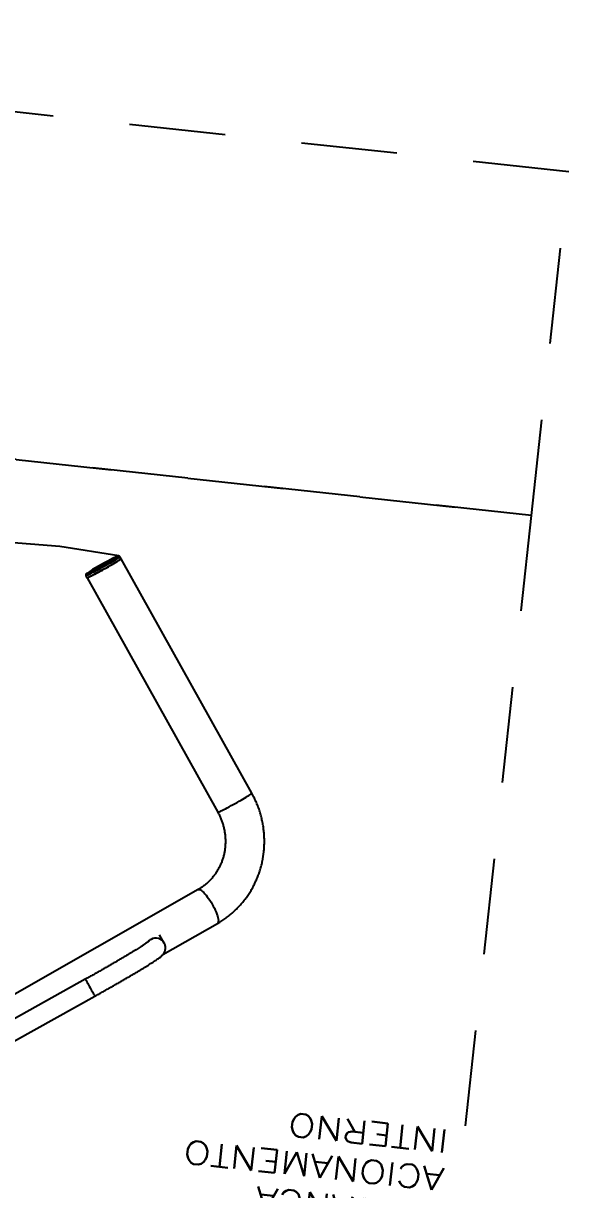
# Model space of a CAD drawing. Extents: x -14.2 to 52.3, y 3.7 to 90.9.
# Drawn here: x 28.477 to 29.187, y 38.676 to 40.195 of the extents above; entities that cross this region are included whole.
import ezdxf

# ---------------------------------------------------------------- set-up
doc = ezdxf.new("R2010")
doc.units = 0
doc.linetypes.add('limpo_PINI-PSG-PE-0102-LAZ-R00$0$DASHED2', pattern=[0.375, 0.25, -0.125])
doc.linetypes.add('limpo_PINI-PSG-PE-0102-LAZ-R00$0$HIDDEN2', pattern=[0.1875, 0.125, -0.0625])
doc.layers.add('limpo_PINI-PSG-PE-0102-LAZ-R00$0$PA_EQUI', color=1, linetype='Continuous')
doc.layers.add('XR_ARQT', color=7, linetype='Continuous')
doc.layers.add('limpo_PINI-PSG-PE-0102-LAZ-R00$0$PA_VIEW', color=1, linetype='Continuous', plot=False)
doc.styles.add('limpo_PINI-PSG-PE-0102-LAZ-R00$0$COTA', font='romans.shx', dxfattribs={"width": 1.25})

# ---------------------------------------------------------------- blocks, each defined once
blk = doc.blocks.new('limpo_PINI-PSG-PE-0102-LAZ-R00$0$A$C74B64764')
at = {"color": 251, "linetype": 'limpo_PINI-PSG-PE-0102-LAZ-R00$0$DASHED2'}
blk.add_arc((0, 0), 0.9643, 264.8047, 48.794, dxfattribs=at)
blk = doc.blocks.new('limpo_PINI-PSG-PE-0102-LAZ-R00$0$EQUIP TRANSF DW')
at = {"linetype": 'Continuous', "lineweight": 25}
for p, q in [((0.3792, -0.7187), (0.7683, -0.4373)), ((0.6776, -0.439), (0.498, -0.5661)), ((0.5127, -0.5868), (0.6923, -0.4597)), ((0.4156, -0.6297), (0.3495, -0.6775)), ((0.4156, -0.6447), (0.4227, -0.6547)), ((0.4433, -0.6398), (0.4426, -0.6389)), ((0.5667, -1.107), (0.3646, -0.8216)), ((0.3231, -0.8509), (0.5252, -1.1364)), ((0.5684, -1.1095), (0.5667, -1.107)), ((0.5252, -1.1364), (0.5269, -1.1388))]:
    blk.add_line(p, q, dxfattribs=at)
at = {"color": 252, "linetype": 'limpo_PINI-PSG-PE-0102-LAZ-R00$0$HIDDEN2'}
for points in [[(1.8, 0), (0, 0), (0, -1.25), (1.8, -1.25)], [(1.8, -1.25), (0, -1.25), (0, -1.7), (1.8, -1.7)]]:
    blk.add_lwpolyline(points, close=True, dxfattribs=at)
at = {"linetype": 'Continuous', "lineweight": 25, "flags": 128}
for points in [[(0.5127, -0.5868), (0.5127, -0.5868), (0.5126, -0.5866), (0.5122, -0.5861), (0.5116, -0.5853), (0.5109, -0.5843), (0.51, -0.583), (0.509, -0.5816), (0.5079, -0.58), (0.5067, -0.5783), (0.5054, -0.5765), (0.5042, -0.5748), (0.503, -0.5731), (0.5018, -0.5715), (0.5008, -0.57), (0.4999, -0.5687), (0.4992, -0.5677), (0.4986, -0.5669), (0.4982, -0.5663), (0.4981, -0.5661), (0.498, -0.5661)], [(0.3792, -0.7187), (0.379, -0.7188), (0.3782, -0.719), (0.3772, -0.7189), (0.3761, -0.7185), (0.3747, -0.7179), (0.3732, -0.717), (0.3716, -0.7158), (0.3699, -0.7143), (0.3681, -0.7126), (0.3663, -0.7107), (0.3644, -0.7087), (0.3625, -0.7065), (0.3607, -0.7041), (0.3589, -0.7017), (0.3572, -0.6993), (0.3556, -0.6968), (0.3541, -0.6943), (0.3527, -0.6919), (0.3515, -0.6896), (0.3505, -0.6874), (0.3497, -0.6853), (0.3491, -0.6835), (0.3487, -0.6818), (0.3486, -0.6803), (0.3486, -0.6791), (0.3489, -0.6782), (0.3494, -0.6776), (0.3495, -0.6775)], [(0.3637, -0.8219), (0.3629, -0.8223), (0.3618, -0.823), (0.3604, -0.8238), (0.3588, -0.8248), (0.357, -0.826), (0.355, -0.8273), (0.3529, -0.8288), (0.3506, -0.8303), (0.3483, -0.832), (0.3458, -0.8337), (0.3434, -0.8354), (0.3409, -0.8371), (0.3385, -0.8389), (0.3362, -0.8405), (0.334, -0.8422), (0.3319, -0.8437), (0.33, -0.8452), (0.3282, -0.8465), (0.3267, -0.8477), (0.3255, -0.8487), (0.3245, -0.8495), (0.3237, -0.8502), (0.3233, -0.8506), (0.3231, -0.8509), (0.3231, -0.8509)], [(0.3646, -0.8216), (0.3645, -0.8215), (0.3643, -0.8216), (0.3637, -0.8219)], [(0.5252, -1.1364), (0.5253, -1.1362), (0.5256, -1.1359), (0.5262, -1.1353), (0.527, -1.1346), (0.5282, -1.1336), (0.5296, -1.1325), (0.5312, -1.1313), (0.533, -1.1299), (0.535, -1.1284), (0.5372, -1.1268), (0.5395, -1.1251), (0.5419, -1.1234), (0.5443, -1.1217), (0.5468, -1.1199), (0.5492, -1.1182), (0.5516, -1.1166), (0.5539, -1.115), (0.5561, -1.1135), (0.5582, -1.1121), (0.5601, -1.1108), (0.5618, -1.1097), (0.5633, -1.1088), (0.5645, -1.1081), (0.5654, -1.1075), (0.5661, -1.1071), (0.5666, -1.107), (0.5667, -1.107)], [(0.5658, -1.1073), (0.565, -1.1078), (0.5639, -1.1084), (0.5625, -1.1093), (0.5609, -1.1103), (0.5591, -1.1115), (0.5572, -1.1128), (0.555, -1.1142), (0.5527, -1.1158), (0.5504, -1.1174), (0.5479, -1.1191), (0.5455, -1.1208), (0.543, -1.1226), (0.5406, -1.1243), (0.5383, -1.126), (0.5361, -1.1276), (0.534, -1.1292), (0.5321, -1.1306), (0.5303, -1.1319), (0.5288, -1.1331), (0.5276, -1.1341), (0.5266, -1.135), (0.5258, -1.1356), (0.5254, -1.1361), (0.5252, -1.1363), (0.5252, -1.1364)], [(0.5667, -1.107), (0.5667, -1.107), (0.5664, -1.107), (0.5658, -1.1073)], [(0.5269, -1.1388), (0.527, -1.1387), (0.5273, -1.1383), (0.5279, -1.1377), (0.5288, -1.137), (0.5299, -1.1361), (0.5313, -1.135), (0.5329, -1.1337), (0.5348, -1.1323), (0.5368, -1.1308), (0.5389, -1.1292), (0.5412, -1.1276), (0.5436, -1.1259), (0.546, -1.1241), (0.5485, -1.1224), (0.5509, -1.1207), (0.5533, -1.119), (0.5556, -1.1174), (0.5579, -1.1159), (0.5599, -1.1145), (0.5618, -1.1133), (0.5635, -1.1122), (0.565, -1.1113), (0.5662, -1.1105), (0.5672, -1.1099), (0.5679, -1.1096), (0.5683, -1.1094), (0.5684, -1.1095)], [(0.5676, -1.1123), (0.5676, -1.1123), (0.567, -1.1126), (0.5661, -1.1131), (0.5649, -1.1138), (0.5636, -1.1147), (0.562, -1.1157), (0.5601, -1.1169), (0.5582, -1.1182), (0.5561, -1.1197), (0.5538, -1.1212), (0.5515, -1.1228), (0.5492, -1.1244), (0.5468, -1.1261), (0.5445, -1.1278), (0.5423, -1.1294), (0.5401, -1.131), (0.5381, -1.1325), (0.5362, -1.1339), (0.5346, -1.1351), (0.5331, -1.1363), (0.5319, -1.1372), (0.5309, -1.138), (0.5302, -1.1386), (0.53, -1.1389)], [(0.5676, -1.1127), (0.5677, -1.1126), (0.5679, -1.1123), (0.5679, -1.1122), (0.5676, -1.1123)], [(0.53, -1.1389), (0.5298, -1.1391), (0.5297, -1.1393), (0.5299, -1.1393), (0.5304, -1.1391), (0.5306, -1.139)]]:
    blk.add_lwpolyline(points, dxfattribs=at)
at = {"linetype": 'Continuous', "lineweight": 25}
for centre, radius, start, end in [((0.4259, -0.6373), 0.0127, 214.7728, 305.3224), ((0.4259, -0.6373), 0.0127, 305.2995, 326.8479), ((0.3443, -0.8376), 0.3543, 303.2397, 309.0764), ((0.4753, -1.0428), 0.1109, 299.8906, 304.7239)]:
    blk.add_arc(centre, radius, start, end, dxfattribs=at)
for points, knots in [([(0.498, -0.5661), (0.4972, -0.5667), (0.4949, -0.5683), (0.491, -0.5711), (0.4865, -0.5744), (0.4819, -0.5776), (0.4775, -0.5808), (0.4731, -0.584), (0.4687, -0.5871), (0.4645, -0.5902), (0.4604, -0.5933), (0.4564, -0.5962), (0.4526, -0.5991), (0.4489, -0.6018), (0.4453, -0.6045), (0.442, -0.6071), (0.4388, -0.6095), (0.4357, -0.6119), (0.4329, -0.6141), (0.4303, -0.6162), (0.4278, -0.6181), (0.4256, -0.6199), (0.4236, -0.6216), (0.4218, -0.6232), (0.4201, -0.6247), (0.4186, -0.6261), (0.4174, -0.6273), (0.4165, -0.6284), (0.4158, -0.6294), (0.4152, -0.6303), (0.4146, -0.6313), (0.4141, -0.6324), (0.4136, -0.6338), (0.4133, -0.6353), (0.4132, -0.637), (0.4133, -0.6388), (0.4136, -0.6406), (0.4142, -0.6424), (0.4149, -0.6437), (0.4154, -0.6445), (0.4156, -0.6447)], [0, 0, 0, 0, 0.0176494, 0.0511962, 0.0847474, 0.1183011, 0.1518591, 0.185423, 0.2189949, 0.2525771, 0.2861721, 0.3197836, 0.3534151, 0.3870724, 0.4207611, 0.4544907, 0.4882722, 0.5221216, 0.5560612, 0.590124, 0.6243593, 0.6588458, 0.6937167, 0.7292144, 0.7658386, 0.8048319, 0.8433645, 0.8675406, 0.881776, 0.8942542, 0.9054863, 0.9161921, 0.9268449, 0.9377167, 0.9489437, 0.9604451, 0.9721101, 0.9838633, 0.9956356, 1, 1, 1, 1]), ([(0.4361, -0.6445), (0.4361, -0.6445), (0.4361, -0.6445), (0.4362, -0.6444), (0.4365, -0.6441), (0.4371, -0.6436), (0.4379, -0.6428), (0.439, -0.6419), (0.4404, -0.6407), (0.442, -0.6393), (0.4439, -0.6378), (0.4461, -0.636), (0.4485, -0.6341), (0.4511, -0.6321), (0.454, -0.6299), (0.457, -0.6275), (0.4603, -0.6251), (0.4637, -0.6225), (0.4673, -0.6198), (0.4711, -0.617), (0.475, -0.6141), (0.479, -0.6111), (0.4831, -0.6081), (0.4874, -0.605), (0.4917, -0.6019), (0.4961, -0.5987), (0.5006, -0.5955), (0.5051, -0.5922), (0.5092, -0.5894), (0.5117, -0.5876), (0.5127, -0.5868)], [0, 0, 0, 0, 0.004211, 0.025989, 0.051285, 0.080033, 0.111818, 0.146016, 0.181983, 0.219183, 0.257225, 0.295841, 0.334852, 0.374142, 0.413631, 0.453266, 0.49301, 0.532836, 0.572726, 0.612665, 0.652643, 0.692651, 0.732684, 0.772737, 0.812805, 0.852885, 0.892975, 0.933072, 0.973173, 1, 1, 1, 1]), ([(0.3495, -0.6775), (0.3485, -0.6782), (0.3459, -0.6801), (0.3418, -0.6835), (0.3372, -0.6876), (0.3329, -0.6919), (0.3288, -0.6965), (0.3249, -0.7013), (0.3213, -0.7062), (0.3179, -0.7114), (0.3148, -0.7167), (0.3119, -0.7222), (0.3093, -0.7278), (0.307, -0.7336), (0.305, -0.7395), (0.3033, -0.7454), (0.3019, -0.7515), (0.3008, -0.7576), (0.3, -0.7638), (0.2996, -0.7701), (0.2994, -0.7763), (0.2995, -0.7826), (0.3, -0.7889), (0.3007, -0.7951), (0.3018, -0.8013), (0.3031, -0.8074), (0.3048, -0.8135), (0.3068, -0.8195), (0.309, -0.8254), (0.3116, -0.8312), (0.3144, -0.8368), (0.3175, -0.8423), (0.3204, -0.847), (0.3224, -0.8498), (0.3231, -0.8509)], [0, 0, 0, 0, 0.018917, 0.050801, 0.082689, 0.114583, 0.146484, 0.178393, 0.210312, 0.242241, 0.274181, 0.306134, 0.3381, 0.370079, 0.402072, 0.434079, 0.466099, 0.498133, 0.53018, 0.56224, 0.594313, 0.626398, 0.658493, 0.690599, 0.722714, 0.754838, 0.78697, 0.819108, 0.851252, 0.8834, 0.915552, 0.947706, 0.979861, 1, 1, 1, 1]), ([(0.3646, -0.8216), (0.3641, -0.8209), (0.3628, -0.819), (0.3607, -0.8157), (0.3584, -0.8114), (0.3564, -0.807), (0.3546, -0.8025), (0.3532, -0.7979), (0.352, -0.7933), (0.3511, -0.7886), (0.3505, -0.7838), (0.3502, -0.779), (0.3502, -0.7743), (0.3505, -0.7695), (0.3511, -0.7648), (0.352, -0.7602), (0.3532, -0.7556), (0.3547, -0.7511), (0.3565, -0.7468), (0.3585, -0.7426), (0.3608, -0.7385), (0.3634, -0.7346), (0.3662, -0.7309), (0.3693, -0.7274), (0.3725, -0.7241), (0.3759, -0.7212), (0.3782, -0.7195), (0.3792, -0.7187)], [0, 0, 0, 0, 0.018881, 0.059689, 0.100496, 0.141296, 0.182094, 0.222896, 0.263706, 0.304531, 0.345376, 0.386247, 0.427149, 0.468087, 0.509068, 0.550097, 0.591179, 0.632318, 0.673517, 0.71478, 0.75611, 0.797506, 0.838968, 0.880493, 0.922078, 0.963718, 1, 1, 1, 1]), ([(0.5679, -1.1124), (0.568, -1.1123), (0.5682, -1.1121), (0.5684, -1.1118), (0.5686, -1.1115), (0.5688, -1.1109), (0.5688, -1.1102), (0.5686, -1.1097), (0.5684, -1.1095), (0.5684, -1.1094)], [0, 0, 0, 0, 0.290812, 0.452511, 0.583077, 0.707598, 0.83644, 0.973078, 1, 1, 1, 1]), ([(0.527, -1.1388), (0.5271, -1.1389), (0.5273, -1.1393), (0.5278, -1.1395), (0.5284, -1.1397), (0.5289, -1.1397), (0.5292, -1.1396), (0.5295, -1.1395), (0.5299, -1.1394), (0.5302, -1.1392), (0.5304, -1.1391)], [0, 0, 0, 0, 0.0701671, 0.169026, 0.2562538, 0.3430432, 0.4405679, 0.5679459, 0.7651168, 1, 1, 1, 1])]:
    blk.add_open_spline(points, degree=3, knots=knots, dxfattribs=at)
blk.add_blockref('limpo_PINI-PSG-PE-0102-LAZ-R00$0$A$C74B64764', (0.6158, -0.1793))
at = {"layer": 'limpo_PINI-PSG-PE-0102-LAZ-R00$0$PA_VIEW', "color": 1, "insert": (0.0204, -0.3125), "char_height": 0.03, "width": 0.427516, "attachment_point": 1, "style": 'limpo_PINI-PSG-PE-0102-LAZ-R00$0$COTA'}
blk.add_mtext('ALAVANCA ACIONAMENTO INTERNO', dxfattribs=at)
blk = doc.blocks.new('limpo_PINI-PSG-PE-0102-LAZ-R00')
at = {"layer": 'limpo_PINI-PSG-PE-0102-LAZ-R00$0$PA_EQUI', "rotation": 173.8297352049988}
blk.add_blockref('limpo_PINI-PSG-PE-0102-LAZ-R00$0$EQUIP TRANSF DW', (29.0462, 38.2947, 0), dxfattribs=at)

msp = doc.modelspace()

# ---------------------------------------------------------------- block references
at = {"layer": 'XR_ARQT'}
msp.add_blockref('limpo_PINI-PSG-PE-0102-LAZ-R00', (-0.0418, 0.017), dxfattribs=at)

doc.saveas('drawing.dxf')
